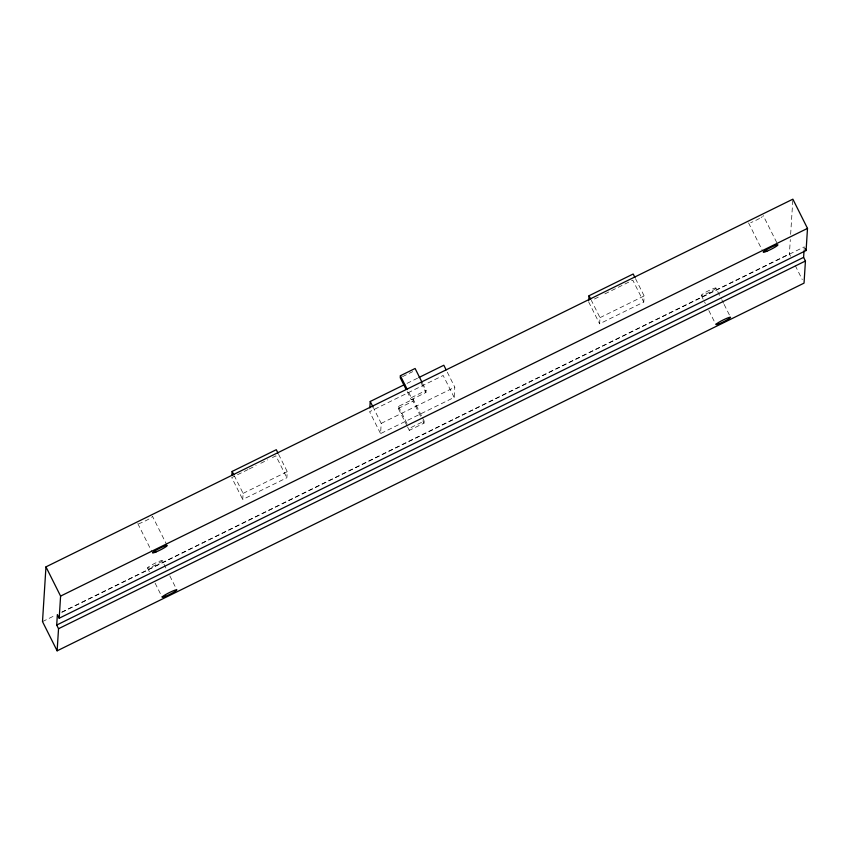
<?xml version="1.0" encoding="UTF-8"?>
<svg xmlns="http://www.w3.org/2000/svg" width="850" height="850" viewBox="0 0 850 850"><rect width="100%" height="100%" fill="white"/><g stroke="black" fill="none" stroke-linecap="round" stroke-linejoin="round"><path stroke-width="0.64" stroke-dasharray="4.25 3.19" d="M278.598 454.325L287.257 471.623L286.875 477.764L242.718 499.492L243.111 493.361L234.451 476.053M447.291 372.162L454.803 387.164L454.155 397.396L380.566 433.617L381.214 423.385L373.703 408.393M406.98 425.765L398.31 408.467L398.448 406.417L413.164 399.171L421.823 416.479M424.139 421.09L424.001 423.141L409.286 430.376L409.413 428.336L424.139 421.09L422.408 417.626M422.609 383.478L426.084 390.394L425.946 392.445L411.23 399.691L411.358 397.641L407.894 390.724M420.538 416.213L413.036 401.221L413.164 399.171M635.492 278.619L644.151 295.928L643.769 302.069L599.611 323.797L600.004 317.656L591.345 300.358M790.574 256.243L789.406 253.906L790.309 239.572M790.638 234.366L792.784 200.483M804.1 249.486L804.27 246.872L62.135 612.213M402.517 376.656L412.707 371.641M407.033 383.361L417.711 378.101M248.009 469.572L231.742 477.583L242.718 499.492M249.178 468.998L256.148 465.566M260.791 463.282L267.761 459.85M272.414 457.566L275.899 455.844L286.875 477.764M594.447 299.019L600.259 296.161M604.903 293.877L632.793 280.149L643.769 302.069M411.358 397.641L426.084 390.394M398.31 408.467L413.036 401.221M381.214 423.385L454.803 387.164M243.111 493.361L287.257 471.623M600.004 317.656L644.151 295.928M42.5 621.605L55.601 615.156M61.561 612.223L789.406 253.906M795.26 265.593L802.283 279.629M776.762 242.59L763.3 215.709A8.213 0.892 -26.6 0 1 763.034 216.102M748.584 222.955L762.631 251.005M715.944 288.086A8.213 0.892 -26.6 0 1 704.852 294.408A8.213 0.892 -26.6 0 1 704.958 292.634A8.213 0.892 -26.6 0 1 715.944 288.086L721.214 298.605M721.799 299.774L723.552 303.28M724.136 304.449L730.575 317.316M701.229 295.332L705.33 303.514M708.836 310.526L715.859 324.551M588.646 301.888L599.611 323.797M454.155 397.396L443.179 375.477L369.591 411.697L380.566 433.617M421.324 383.212L425.946 392.445M422.854 420.824L424.001 423.141M407.192 391.616L411.23 399.691M398.448 406.417L408.266 426.031M407.554 426.923L409.286 430.376M167.174 545.604L152.532 516.386A8.213 0.892 -26.6 0 1 147.018 520.062A8.213 0.892 -26.6 0 1 138.773 523.664M162.212 560.692A8.213 0.892 -26.6 0 1 151.109 567.014A8.213 0.892 -26.6 0 1 151.226 565.239A8.213 0.892 -26.6 0 1 162.212 560.692L166.887 570.042M169.819 575.886L176.843 589.911M137.817 523.632L151.863 551.682M147.486 567.938L150.418 573.782M155.104 583.132L162.127 597.157M762.28 216.708A8.213 0.892 -26.6 0 1 761.101 217.494M759.571 218.407A8.213 0.892 -26.6 0 1 750.699 222.615"/><path stroke-width="1.27" d="M57.131 650.824L58.533 628.702L56.706 625.048L57.364 614.561L59.203 618.216L806.097 250.516L807.5 228.395L792.869 199.176L45.964 566.865L42.5 621.605L57.131 650.824L804.036 283.135L805.439 261.003L803.611 257.359L804.026 250.803M59.203 618.216L60.594 596.094L45.964 566.865M231.901 475.129L232.135 471.442L276.293 449.703L278.024 453.167M369.835 407.862L370.239 401.476L404.664 384.529M422.036 382.319L415.108 368.486L400.382 375.732L400.254 377.772L406.034 389.311M588.721 300.656L589.029 295.747L633.186 274.008L634.918 277.472M418.901 377.517L443.828 365.245L446.133 369.856M60.594 596.094L807.5 228.395M56.706 625.048L803.611 257.359M58.533 628.702L805.439 261.003M805.184 248.689L806.097 250.516M589.029 295.747L590.761 299.211M400.382 375.732L407.32 389.566M370.239 401.476L373.129 407.235M232.135 471.442L233.867 474.906M719.482 323.627A8.213 0.892 -26.6 0 0 730.575 317.316A8.213 0.892 -26.6 0 0 719.599 321.863A8.213 0.892 -26.6 0 0 719.482 323.627M165.75 596.232A8.213 0.892 -26.6 0 0 176.843 589.911A8.213 0.892 -26.6 0 0 165.856 594.458A8.213 0.892 -26.6 0 0 165.75 596.232M156.071 551.926A8.213 0.892 -26.6 0 0 167.174 545.604A8.213 0.892 -26.6 0 0 156.188 550.152A8.213 0.892 -26.6 0 0 156.071 551.926M766.838 251.249A8.213 0.892 -26.6 0 0 777.931 244.928A8.213 0.892 -26.6 0 0 766.955 249.475A8.213 0.892 -26.6 0 0 766.838 251.249"/></g></svg>
